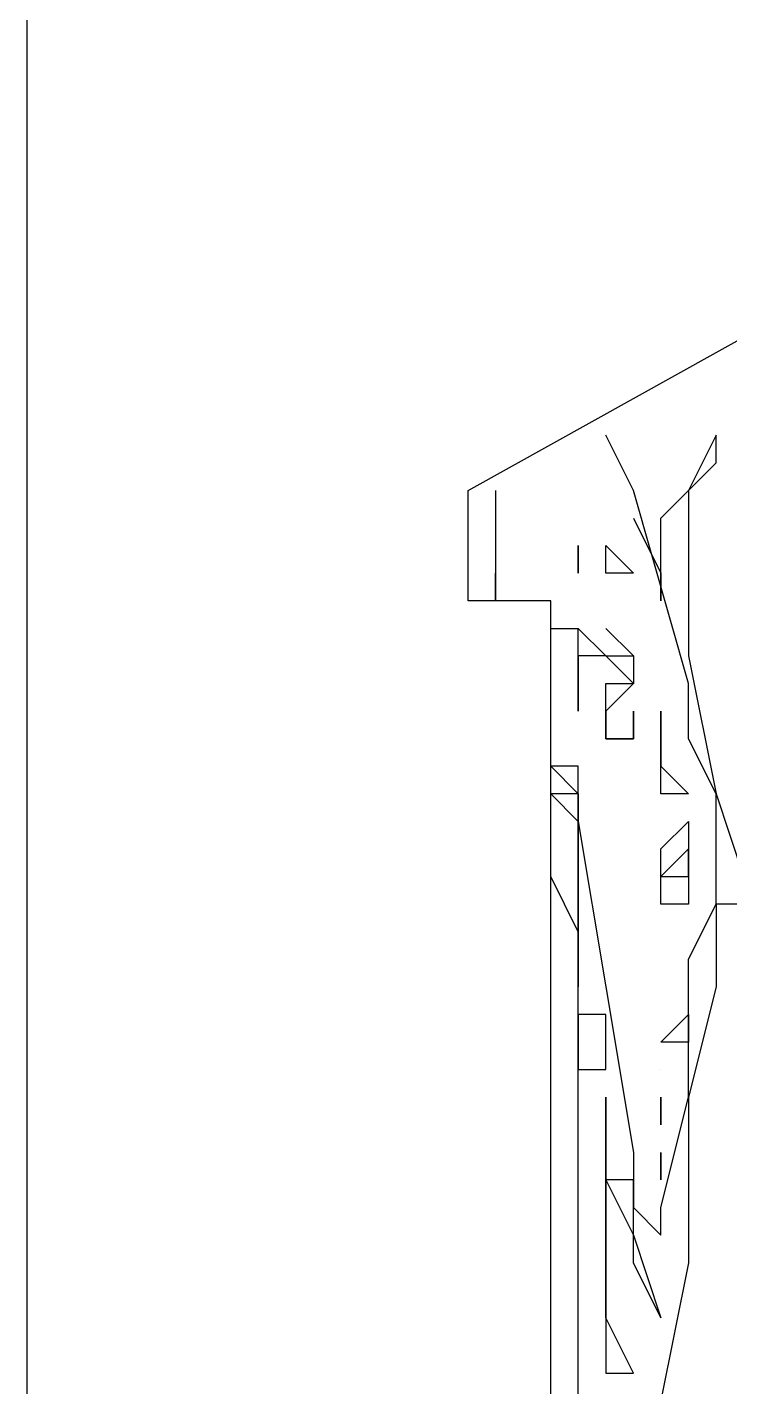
# Model space of a CAD drawing. Header units: millimetres. Extents: x 0 to 600, y 0 to 450.
# Drawn here: x 0 to 25.5, y 100.5 to 149.8 of the extents above; entities that cross this region are included whole.
import ezdxf

# ---------------------------------------------------------------- set-up
doc = ezdxf.new("R2010")
doc.units = ezdxf.units.MM
for name, color, linetype in [('border- do not edit', 2, 'Continuous'), ('Engraving', 1, 'Continuous'), ('External Cuts', 5, 'Continuous'), ('Layer 1', 7, 'Continuous')]:
    doc.layers.add(name, color=color, linetype=linetype)

msp = doc.modelspace()

# ---------------------------------------------------------------- linework, layer by layer
at = {"layer": 'border- do not edit'}
msp.add_line((0, 0), (0, 400), dxfattribs=at)
at = {"layer": 'Engraving'}
for p, q in [((22, 133), (21, 135)), ((25, 135), (24, 133)), ((25, 134), (25, 135)), ((25, 135), (25, 135)), ((24, 133), (25, 134)), ((17, 133), (17, 133)), ((17, 133), (17, 133)), ((17, 133), (17, 133)), ((17, 133), (17, 133)), ((17, 133), (17, 131)), ((24, 126), (22, 133)), ((23, 132), (24, 133)), ((24, 133), (24, 132)), ((22, 132), (23, 130)), ((23, 130), (23, 132)), ((23, 132), (23, 132)), ((23, 132), (23, 132)), ((23, 132), (23, 132)), ((23, 132), (23, 132)), ((24, 132), (24, 131)), ((17, 131), (17, 129)), ((20, 130), (20, 131)), ((20, 131), (20, 131)), ((20, 131), (20, 130)), ((21, 130), (21, 131)), ((21, 131), (22, 130)), ((24, 131), (24, 127)), ((17, 130), (17, 130)), ((17, 129), (17, 130)), ((17, 130), (17, 130)), ((20, 130), (20, 130)), ((20, 130), (20, 130)), ((20, 130), (20, 130)), ((20, 130), (20, 130)), ((22, 130), (21, 130)), ((21, 130), (21, 130)), ((22, 130), (22, 130)), ((22, 130), (22, 130)), ((22, 130), (22, 130)), ((23, 130), (23, 129)), ((23, 129), (23, 130)), ((17, 129), (16, 129)), ((16, 129), (16, 129)), ((19, 128), (20, 128)), ((20, 128), (20, 128)), ((20, 128), (21, 127)), ((20, 127), (20, 128)), ((20, 128), (20, 128)), ((22, 127), (21, 128)), ((21, 128), (21, 128)), ((21, 128), (21, 128)), ((21, 128), (22, 127)), ((21, 127), (20, 127)), ((20, 127), (20, 127)), ((20, 127), (20, 126)), ((20, 126), (20, 127)), ((22, 126), (21, 127)), ((21, 127), (22, 127)), ((22, 127), (22, 127)), ((22, 127), (22, 126)), ((24, 127), (25, 122)), ((20, 126), (20, 125)), ((20, 125), (20, 126)), ((20, 126), (20, 126)), ((21, 125), (21, 126)), ((21, 126), (22, 126)), ((22, 126), (21, 125)), ((22, 126), (22, 126)), ((24, 124), (24, 126)), ((20, 125), (20, 125)), ((20, 125), (20, 125)), ((21, 125), (21, 124)), ((21, 124), (21, 125)), ((21, 125), (21, 125)), ((22, 124), (22, 125)), ((22, 125), (22, 124)), ((23, 123), (23, 125)), ((23, 125), (23, 125)), ((23, 125), (23, 125)), ((23, 125), (23, 124)), ((23, 124), (23, 125)), ((23, 125), (23, 125)), ((23, 125), (23, 125)), ((23, 125), (23, 124)), ((21, 124), (22, 124)), ((22, 124), (21, 124)), ((21, 124), (21, 124)), ((21, 124), (21, 124)), ((23, 124), (23, 124)), ((23, 124), (23, 124)), ((23, 124), (23, 124)), ((23, 124), (23, 123)), ((25, 122), (24, 124)), ((19, 123), (20, 122)), ((20, 123), (19, 123)), ((19, 123), (19, 123)), ((19, 123), (20, 122)), ((20, 122), (20, 123)), ((20, 123), (20, 123)), ((23, 122), (23, 123)), ((23, 123), (23, 123)), ((23, 123), (23, 123)), ((23, 123), (23, 123)), ((23, 123), (23, 123)), ((23, 123), (24, 122)), ((20, 122), (19, 122)), ((19, 122), (19, 122)), ((19, 122), (20, 121)), ((20, 122), (20, 121)), ((20, 122), (20, 122)), ((20, 121), (20, 122)), ((20, 122), (20, 122)), ((20, 122), (20, 122)), ((24, 122), (23, 122)), ((23, 122), (23, 122)), ((23, 122), (23, 122)), ((25, 120), (25, 122)), ((25, 122), (26, 119)), ((20, 121), (21, 115)), ((20, 120), (20, 121)), ((20, 121), (20, 121)), ((20, 121), (20, 121)), ((20, 121), (20, 121)), ((20, 121), (20, 117)), ((20, 121), (20, 121)), ((23, 120), (24, 121)), ((24, 121), (24, 121)), ((24, 121), (24, 121)), ((24, 121), (24, 120)), ((20, 117), (20, 120)), ((23, 119), (23, 120)), ((23, 120), (23, 120)), ((24, 120), (23, 119)), ((24, 120), (24, 119)), ((24, 119), (24, 120)), ((25, 118), (25, 120)), ((20, 117), (19, 119)), ((23, 118), (23, 119)), ((23, 119), (23, 119)), ((23, 119), (23, 119)), ((23, 119), (24, 119)), ((24, 119), (24, 119)), ((24, 119), (24, 118)), ((24, 119), (24, 119)), ((24, 119), (24, 119)), ((24, 119), (24, 119)), ((24, 118), (23, 118)), ((24, 116), (25, 118)), ((26, 118), (25, 118)), ((25, 118), (25, 117)), ((20, 113), (20, 117)), ((20, 117), (20, 115)), ((20, 115), (20, 117)), ((20, 117), (20, 117)), ((25, 117), (25, 115)), ((24, 115), (24, 116)), ((21, 115), (22, 109)), ((24, 114), (24, 115)), ((24, 115), (24, 115)), ((24, 115), (24, 115)), ((25, 115), (24, 111)), ((21, 114), (20, 114)), ((20, 114), (20, 113)), ((21, 112), (21, 114)), ((21, 114), (21, 114)), ((23, 113), (24, 114)), ((24, 111), (24, 114)), ((24, 114), (24, 114)), ((24, 114), (24, 114)), ((24, 114), (24, 113)), ((20, 112), (20, 113)), ((20, 113), (20, 112)), ((24, 113), (23, 113)), ((23, 113), (23, 113)), ((23, 113), (23, 113)), ((20, 111), (20, 112)), ((20, 112), (21, 112)), ((21, 112), (21, 112)), ((23, 112), (23, 112)), ((23, 112), (23, 112)), ((23, 112), (23, 112)), ((23, 112), (23, 112)), ((23, 112), (23, 112)), ((23, 112), (23, 112)), ((20, 110), (20, 111)), ((21, 110), (21, 111)), ((21, 111), (21, 110)), ((23, 107), (24, 111)), ((23, 110), (23, 111)), ((23, 111), (23, 111)), ((23, 111), (23, 110)), ((24, 111), (24, 109)), ((20, 109), (20, 110)), ((21, 109), (21, 110)), ((21, 110), (21, 107)), ((23, 110), (23, 110)), ((23, 110), (23, 110)), ((23, 110), (23, 110)), ((20, 108), (20, 109)), ((21, 107), (21, 109)), ((21, 109), (21, 109)), ((21, 109), (21, 109)), ((21, 109), (21, 109)), ((21, 109), (21, 109)), ((22, 109), (22, 108)), ((23, 108), (23, 109)), ((23, 109), (23, 109)), ((23, 109), (23, 109)), ((23, 109), (23, 108)), ((24, 109), (24, 105)), ((20, 105), (20, 108)), ((22, 108), (21, 108)), ((21, 108), (22, 106)), ((22, 108), (22, 107)), ((22, 107), (22, 108)), ((22, 108), (22, 108)), ((23, 108), (23, 108)), ((23, 108), (23, 108)), ((23, 108), (23, 108)), ((23, 108), (23, 108)), ((21, 105), (21, 107)), ((21, 107), (21, 102)), ((22, 105), (22, 107)), ((22, 107), (22, 107)), ((22, 107), (22, 107)), ((22, 107), (22, 107)), ((22, 107), (23, 106)), ((23, 106), (23, 107)), ((22, 106), (23, 103)), ((23, 106), (23, 106)), ((23, 106), (23, 106)), ((23, 106), (23, 106)), ((20, 102), (20, 105)), ((21, 103), (21, 105)), ((23, 103), (22, 105)), ((24, 105), (23, 100)), ((22, 101), (21, 103)), ((21, 103), (21, 103)), ((23, 103), (23, 103)), ((20, 99), (20, 102)), ((21, 102), (21, 102)), ((21, 102), (21, 102)), ((21, 102), (21, 102)), ((21, 102), (21, 101)), ((21, 101), (21, 101)), ((21, 101), (21, 101)), ((21, 101), (21, 101)), ((21, 101), (22, 101))]:
    msp.add_line(p, q, dxfattribs=at)
at = {"layer": 'External Cuts'}
msp.add_lwpolyline([(99, 151), (99, 21), (83, 21), (83, 24), (67, 24), (67, 21), (51, 21), (51, 24), (35, 24), (35, 21), (19, 21), (19, 64), (16, 64), (16, 89), (19, 89), (19, 129), (16, 129), (16, 133), (34, 143), (32, 145), (41, 150), (42, 148), (88, 174)], dxfattribs=at)
at = {"layer": 'Layer 1'}
msp.add_line((0, 104), (0, 104), dxfattribs=at)

doc.saveas('drawing.dxf')
